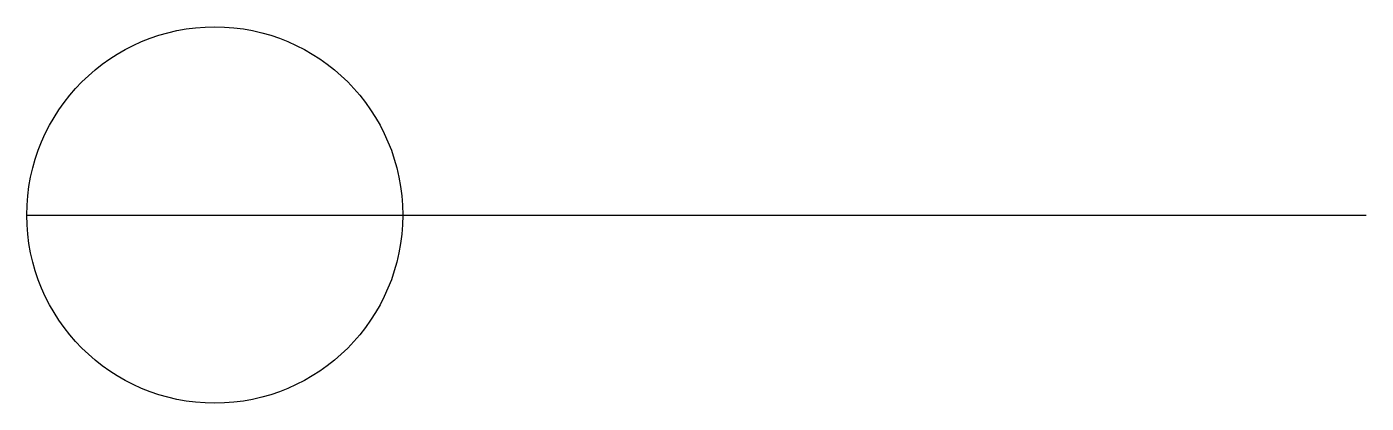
# Model space of a CAD drawing. Header units: millimetres. Extents: x 1.5 to 30, y 6 to 14.
import ezdxf

# ---------------------------------------------------------------- set-up
doc = ezdxf.new("R2010")
doc.units = ezdxf.units.MM
doc.layers.get('0').update_dxf_attribs({"lineweight": 25})

msp = doc.modelspace()

# ---------------------------------------------------------------- linework, layer by layer
msp.add_line((1.5, 10), (30, 10))
msp.add_circle((5.5, 10), 4)

doc.saveas('drawing.dxf')
